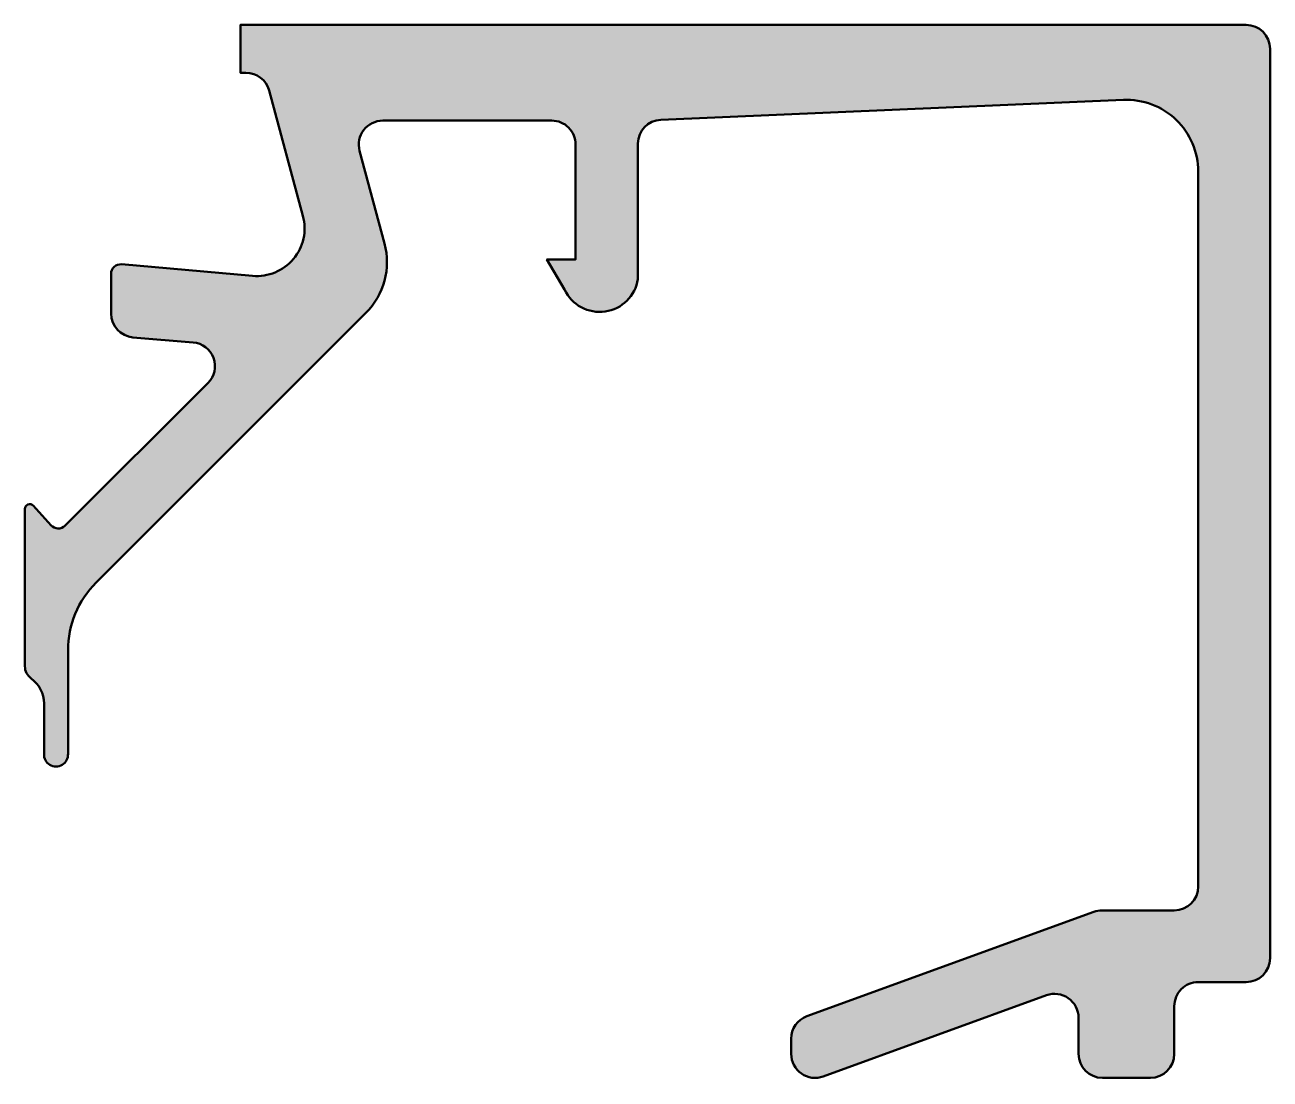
# Model space of a CAD drawing. Extents: x -4 to 22, y -22 to 0.
import ezdxf

# ---------------------------------------------------------------- set-up
doc = ezdxf.new("R2010")
doc.units = 0
doc.layers.add('0S-Alu contour', color=7, linetype='Continuous', lineweight=50)
doc.layers.add('0S-Alu hatch', color=252, linetype='Continuous', lineweight=25)

# ---------------------------------------------------------------- blocks, each defined once
blk = doc.blocks.new('184050__9A82E239_4578_4310_B0DA_3078407BA489_')
at = {"layer": '0S-Alu hatch'}
h = blk.add_hatch(color=256, dxfattribs=at)
edge = h.paths.add_edge_path()
edge.add_ellipse((21.49995149423839, -0.5000008220420453), major_axis=(-0.5000008220494963, 0), ratio=1, start_angle=180.0002205580084, end_angle=269.9996872349524, ccw=False)
edge.add_line((21.99995231628418, -0.4999988973140722), (21.99995231628419, -19.49992370605469))
edge.add_ellipse((21.49994646574125, -19.4999178555377), major_axis=(-0.5000058505771654, 0), ratio=1, start_angle=90.0008889784861, end_angle=179.9993295875975, ccw=False)
edge.add_line((21.4999542236328, -19.99992370605468), (20.49995613098145, -19.99992370605468))
edge.add_arc((20.49995416795777, -20.49992174303102), 0.4999980369801863, 89.9997750531736, 180.0002249462687)
edge.add_line((19.99995613098144, -20.49992370605469), (19.99995613098144, -21.49991989135743))
edge.add_ellipse((19.49995195675398, -21.49991571714953), major_axis=(-0.5000041742448836, 0), ratio=1, start_angle=90.00069689146699, end_angle=179.9995216756483, ccw=False)
edge.add_line((19.49995803833007, -21.99991989135743), (18.4999599456787, -21.99991989135742))
edge.add_ellipse((18.49996770502911, -21.49991213200704), major_axis=(-0.5000077594105954, 0), ratio=1, start_angle=0.0008891416168808064, end_angle=89.99911085773869, ccw=False)
edge.add_line((17.99995994567872, -21.49991989135743), (17.99995994567871, -20.74392318725585))
edge.add_arc((17.49954441198899, -20.74429743216078), 0.5004156736326458, 0.0428496881374665, 109.938401573559)
edge.add_line((17.32889781990897, -20.27387678313622), (12.67105362090378, -21.97024473402608))
edge.add_ellipse((12.50028084183037, -21.49998486843186), major_axis=(-0.500307588650372, 0), ratio=1, start_angle=0.024012915920991418, end_angle=109.9582654920514, ccw=False)
edge.add_line((11.99997329711914, -21.50019454956055), (11.99997329711914, -21.18138489187737))
edge.add_ellipse((12.49997329711913, -21.18138489187737), major_axis=(-0.4999999999999965, 0), ratio=1, start_angle=290.0102537747464, end_angle=360, ccw=False)
edge.add_line((12.32887914349874, -20.71156919333493), (18.31904828118717, -18.5301118222095))
edge.add_ellipse((18.49014243480753, -18.99992752075189), major_axis=(-0.4999999999999396, 0), ratio=1, start_angle=269.99999999999795, end_angle=290.01025377474474, ccw=False)
edge.add_line((18.49014243480755, -18.49992752075195), (19.99995613098144, -18.49992752075195))
edge.add_arc((19.99994868649237, -17.99992007626288), 0.500007444544491, 270.0008530629075, 359.9991469374164)
edge.add_line((20.49995613098145, -17.99992752075195), (20.49995613098145, -3.064993143081666))
edge.add_arc((19.00022007130523, -3.065355302100289), 1.499736103403624, 0.0138358898068361, 92.45578114304583)
edge.add_line((18.93595886230469, -1.566996574401852), (9.27847969399382, -1.980517069362941))
edge.add_arc((9.29862934147516, -2.478758074365674), 0.4986482802133744, 92.315869162701, 180.0271508302721)
edge.add_line((8.799981117248539, -2.478994369506843), (8.799981117248533, -5.312190532684327))
edge.add_ellipse((8.000902728260073, -5.188209944096239), major_axis=(-0.8086392632657917, 0), ratio=1, start_angle=25.096904278839077, end_angle=171.1806240551962, ccw=False)
edge.add_line((7.26860570907593, -5.531194686889648), (6.89998435974121, -4.899989604949952))
edge.add_line((6.89998435974121, -4.899989604949952), (7.499984741210937, -4.899989128112792))
edge.add_line((7.499984741210937, -4.899989128112792), (7.499982833862304, -2.499994516372681))
edge.add_arc((6.999986713504348, -2.499991709621082), 0.4999961203658339, 359.9996783674781, 450.0001167260558)
edge.add_line((6.999985694885253, -1.999995589256286), (3.472488403320313, -2))
edge.add_arc((3.472513363562778, -2.50001698812964), 0.500016988752633, 90.0028601359186, 194.9993049646134)
edge.add_line((2.989532470703126, -2.629425048828131), (3.5091552734375, -4.568679809570312))
edge.add_ellipse((2.060265092422588, -4.956903243554988), major_axis=(-1.500000063778758, 0), ratio=1, start_angle=134.999207829632, end_angle=194.999796338254, ccw=False)
edge.add_line((3.12091064453125, -6.017578125), (-2.514219665888716, -11.65270843541993))
edge.add_arc((-1.100006103515627, -13.06692199779303), 1.999999999999998, 134.9999999999998, 180)
edge.add_line((-3.100006103515625, -13.06692199779303), (-3.100006103515625, -15.23031616210938))
edge.add_ellipse((-3.349998474121093, -15.24584898042172), major_axis=(-0.2504744573916993, 0), ratio=1, start_angle=-3.5553978342950927, end_angle=183.5553978342939, ccw=False)
edge.add_line((-3.599990844726562, -15.23031616210937), (-3.599990606474461, -14.1810462841584))
edge.add_arc((-4.249990670819771, -14.18104613466625), 0.6500000643453276, 359.9999868286217, 414.3351018228801)
edge.add_ellipse((-3.690644657058062, -13.40162658501394), major_axis=(-0.3093553429419384, 0), ratio=1, start_angle=0, end_angle=54.33510234229192, ccw=False)
edge.add_line((-4, -13.40162658691406), (-4, -10.11160193073829))
edge.add_ellipse((-3.899999999999998, -10.11160193073829), major_axis=(-0.1000000000000014, 0), ratio=1, start_angle=222.1440459660097, end_angle=360, ccw=False)
edge.add_line((-3.82585397667557, -10.04450224947844), (-3.453193219216339, -10.45629724903538))
edge.add_arc((-3.304901172567487, -10.32209788651567), 0.199999999999998, 222.14404596601, 314.9457244906082)
edge.add_line((-3.163613846281708, -10.46365314579987), (-0.1784737706184396, -7.484163284301756))
edge.add_arc((-0.5320211618931978, -7.130615319408281), 0.4999919212922394, 314.9999535198029, 445.0013822349448)
edge.add_line((-0.4884560108184823, -6.632524967193603), (-1.743575930595397, -6.529022216796876))
edge.add_ellipse((-1.700000365970285, -6.030928096721823), major_axis=(-0.4999965822740578, 0), ratio=1, start_angle=0.0001683038858004693, end_angle=85.0002310809005, ccw=False)
edge.add_line((-2.199996948242186, -6.030929565429688), (-2.199996948242187, -5.201645587302606))
edge.add_ellipse((-1.999996948242187, -5.201645587302606), major_axis=(-0.2000000000000002, 0), ratio=1, start_angle=264.94662429487573, end_angle=360, ccw=False)
edge.add_line((-1.982380199914264, -5.00242297267678), (0.7532257437706001, -5.244325637817383))
edge.add_arc((0.8403832473466618, -4.248128392051542), 1.000002691446907, 264.9999122183183, 375.0001729510551)
edge.add_line((1.806310892105102, -3.9893057346344), (1.099052813565576, -1.369674354966455))
edge.add_arc((0.6163363064451032, -1.499999999999999), 0.4999999999999993, 15.10871089287698, 90.00000000000003)
edge.add_line((0.616336306445103, -1), (0.5000152587890625, -1))
edge.add_line((0.5000152587890625, -1), (0.5000152587890625, 0))
edge.add_line((0.5000152587890625, 0), (21.49995422363281, 1.3e-15))
at = {"layer": '0S-Alu contour', "color": 7}
for points in [[(0.616336306445103, -1), (0.5000152587890625, -1), (0.5000152587890625, 0), (21.49995422363281, 1.3e-15)], [(21.99995231628418, -0.4999988973140722), (21.99995231628419, -19.49992370605469)], [(1.806310892105102, -3.9893057346344), (1.099052813565576, -1.369674354966455)], [(18.93595886230469, -1.566996574401852), (9.27847969399382, -1.980517069362941)], [(6.999985694885253, -1.999995589256286), (3.472488403320313, -2)], [(7.26860570907593, -5.531194686889648), (6.89998435974121, -4.899989604949952), (7.499984741210937, -4.899989128112792), (7.499982833862304, -2.499994516372681)], [(8.799981117248539, -2.478994369506843), (8.799981117248533, -5.312190532684327)], [(2.989532470703126, -2.629425048828131), (3.5091552734375, -4.568679809570312)], [(20.49995613098145, -17.99992752075195), (20.49995613098145, -3.064993143081666)], [(-1.982380199914264, -5.00242297267678), (0.7532257437706001, -5.244325637817383)], [(-2.199996948242186, -6.030929565429688), (-2.199996948242187, -5.201645587302606)], [(3.12091064453125, -6.017578125), (-2.514219665888716, -11.65270843541993)], [(-0.4884560108184823, -6.632524967193603), (-1.743575930595397, -6.529022216796876)], [(-3.163613846281708, -10.46365314579987), (-0.1784737706184396, -7.484163284301756)], [(-4, -13.40162658691406), (-4, -10.11160193073829)], [(-3.82585397667557, -10.04450224947844), (-3.453193219216339, -10.45629724903538)], [(-3.100006103515625, -13.06692199779303), (-3.100006103515625, -15.23031616210938)], [(-3.599990844726562, -15.23031616210937), (-3.599990606474461, -14.1810462841584)], [(12.32887914349874, -20.71156919333493), (18.31904828118717, -18.5301118222095)], [(18.49014243480755, -18.49992752075195), (19.99995613098144, -18.49992752075195)], [(21.4999542236328, -19.99992370605468), (20.49995613098145, -19.99992370605468)], [(17.32889781990897, -20.27387678313622), (12.67105362090378, -21.97024473402608)], [(19.99995613098144, -20.49992370605469), (19.99995613098144, -21.49991989135743)], [(17.99995994567872, -21.49991989135743), (17.99995994567871, -20.74392318725585)], [(11.99997329711914, -21.50019454956055), (11.99997329711914, -21.18138489187737)], [(19.49995803833007, -21.99991989135743), (18.4999599456787, -21.99991989135742)]]:
    blk.add_lwpolyline(points, dxfattribs=at)
at = {"layer": '0S-Alu contour', "color": 7, "extrusion": (0, 0, -1)}
for centre, radius, start, end in [((-21.49995149423839, -0.5000008220420453), 0.5000008220494963, 90.00031276504765, 179.9997794419916), ((-2.060265092422588, -4.956903243554988), 1.500000063778758, 165.000203661746, 225.000792170368), ((1.999996948242187, -5.201645587302606), 0.2000000000000002, 0, 95.05337570512425), ((-8.000902728260073, -5.188209944096239), 0.8086392632657917, 188.8193759448039, 334.9030957211609), ((1.700000365970285, -6.030928096721823), 0.4999965822740579, 274.9997689190995, 359.9998316961142), ((3.899999999999998, -10.11160193073829), 0.1000000000000014, 0, 137.8559540339903), ((3.690644657058062, -13.40162658501394), 0.3093553429419384, 305.6648976577081, 0), ((3.349998474121093, -15.24584898042172), 0.2504744573916993, 176.4446021657061, 3.555397834295123), ((-18.49014243480753, -18.99992752075189), 0.4999999999999396, 69.98974622525526, 90.00000000000205), ((-21.49994646574125, -19.4999178555377), 0.5000058505771654, 180.0006704124026, 269.9991110215139), ((-12.49997329711913, -21.18138489187737), 0.4999999999999965, 0, 69.98974622525358), ((-12.50028084183037, -21.49998486843186), 0.500307588650372, 250.0417345079486, 359.975987084079), ((-18.49996770502911, -21.49991213200704), 0.5000077594105954, 270.0008891422613, 359.9991108583831), ((-19.49995195675398, -21.49991571714953), 0.5000041742448836, 180.0004783243518, 269.999303108533)]:
    blk.add_arc(centre, radius, start, end, dxfattribs=at)
at = {"layer": '0S-Alu contour', "color": 7}
for centre, radius, start, end in [((0.6163363064451032, -1.499999999999999), 0.4999999999999993, 15.10871089287698, 90.00000000000003), ((19.00022007130523, -3.065355302100289), 1.499736103403624, 0.0138358898068361, 92.45578114304583), ((3.472513363562778, -2.50001698812964), 0.500016988752633, 90.0028601359186, 194.9993049646134), ((6.999986713504348, -2.499991709621082), 0.4999961203658339, 359.9996783674781, 90.00011672605584), ((9.29862934147516, -2.478758074365674), 0.4986482802133744, 92.315869162701, 180.0271508302721), ((0.8403832473466618, -4.248128392051542), 1.000002691446907, 264.9999122183183, 15.00017295105505), ((-0.5320211618931978, -7.130615319408281), 0.4999919212922394, 314.9999535198029, 85.00138223494486), ((-3.304901172567487, -10.32209788651567), 0.199999999999998, 222.14404596601, 314.9457244906082), ((-1.100006103515627, -13.06692199779303), 1.999999999999998, 134.9999999999998, 180), ((-4.249990670819771, -14.18104613466625), 0.6500000643453276, 359.9999868286217, 54.33510182288017), ((19.99994868649237, -17.99992007626288), 0.500007444544491, 270.0008530629075, 359.9991469374164), ((20.49995416795777, -20.49992174303102), 0.4999980369801863, 89.9997750531736, 180.0002249462687), ((17.49954441198899, -20.74429743216078), 0.5004156736326458, 0.0428496881374665, 109.938401573559)]:
    blk.add_arc(centre, radius, start, end, dxfattribs=at)
blk = doc.blocks.new('184050__20D787A0_6A62_42C1_B540_C0AA89D44910_')
at = {"layer": '0S-Alu contour', "color": 7}
blk.add_blockref('184050__9A82E239_4578_4310_B0DA_3078407BA489_', (0, 0), dxfattribs=at)

msp = doc.modelspace()

# ---------------------------------------------------------------- block references
at = {"layer": '0S-Alu contour', "color": 7}
msp.add_blockref('184050__20D787A0_6A62_42C1_B540_C0AA89D44910_', (0, 0), dxfattribs=at)

doc.saveas('drawing.dxf')
